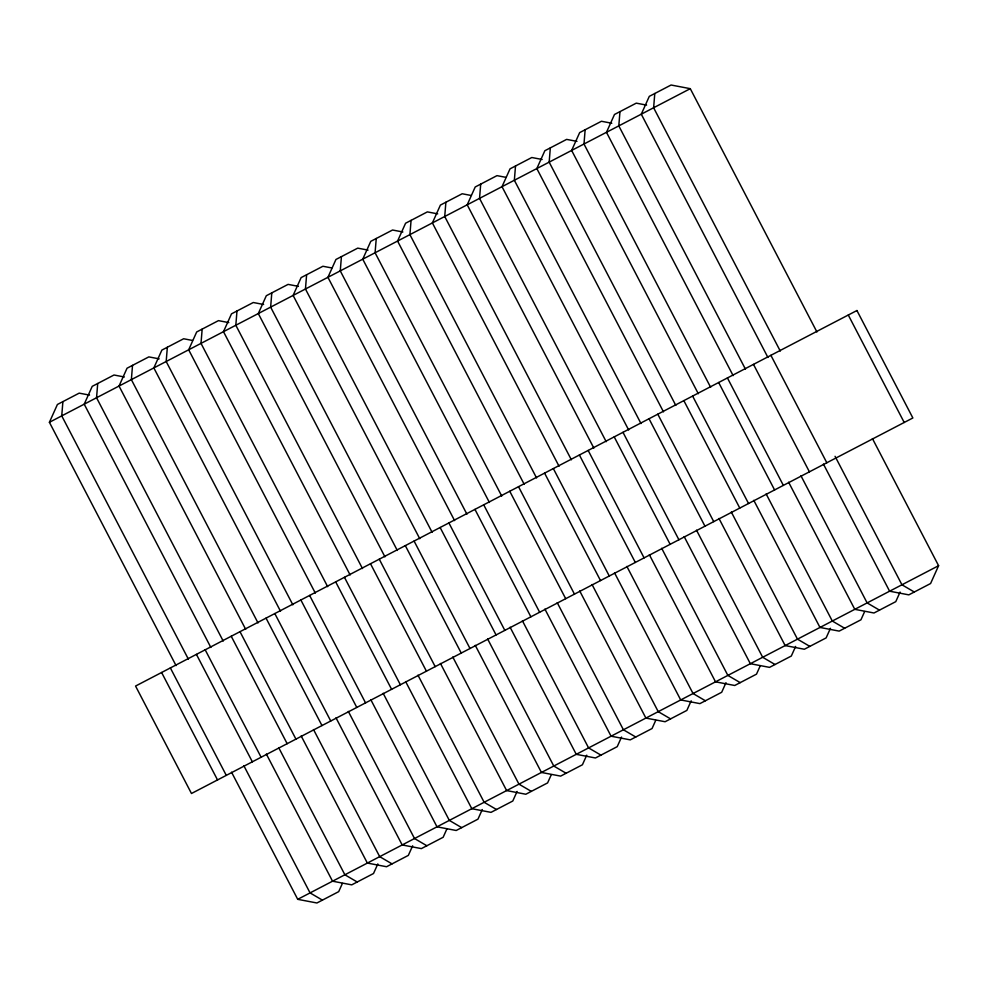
<?xml version="1.0" encoding="UTF-8"?>
<svg xmlns="http://www.w3.org/2000/svg" width="988" height="988" viewBox="0 0 988 988"><rect width="100%" height="100%" fill="white"/><g stroke="black" fill="none" stroke-linecap="round" stroke-linejoin="round"><path stroke-width="1.48" d="M62.899 401.61L61.738 415.874L188.387 659.169M97.713 383.492L96.552 397.756L223.202 641.051M132.528 365.362L131.367 379.627L258.016 622.922M167.355 347.245L166.182 361.497L292.843 604.804M202.169 329.115L201.009 343.379L327.658 586.674M236.984 310.998L235.823 325.25L362.473 568.545M271.799 292.868L270.638 307.132L397.287 550.427M306.613 274.738L305.453 289.002L432.102 532.297M341.428 256.621L340.267 270.885L466.916 514.18M376.255 238.491L375.082 252.755L501.743 496.05M411.07 220.373L409.909 234.638L536.558 477.933M445.884 202.244L444.724 216.508L571.373 459.803M480.699 184.126L479.538 198.378L606.187 441.673M515.514 165.996L514.353 180.261L641.002 423.556M550.328 147.879L549.167 162.131L675.817 405.426M585.143 129.749L583.982 144.013L710.644 387.308M619.97 111.619L618.797 125.884L745.458 369.179M654.785 93.502L653.624 107.766L780.273 351.061M176.049 665.591L49.4 422.296L57.415 404.475L79.188 393.138L89.538 395.101M342.404 883.42L338.699 891.645L316.926 902.983L297.721 899.327L231.55 772.208M377.836 863.92L373.513 873.515L351.74 884.853L332.536 881.197L266.365 754.079M412.651 845.802L408.328 855.398L386.555 866.735L367.351 863.067L301.179 735.961M446.848 829.043L443.155 837.268L421.37 848.606L402.178 844.95L336.006 717.831M482.28 809.543L477.97 819.151L456.197 830.488L436.992 826.82L370.821 699.714M517.095 791.425L512.784 801.021L491.011 812.358L471.807 808.703L405.636 681.584M551.304 774.666L547.599 782.904L525.826 794.241L506.622 790.573L440.45 663.454M586.736 755.178L582.414 764.774L560.641 776.111L541.436 772.455L475.265 645.337M621.551 737.048L617.228 746.656L595.455 757.981L576.251 754.326L510.08 627.207M655.748 720.301L652.055 728.527L630.27 739.864L611.078 736.208L544.907 609.09M691.18 700.801L686.87 710.397L665.097 721.734L645.893 718.078L579.721 590.96M725.995 682.683L721.685 692.279L699.912 703.617L680.707 699.949L614.536 572.842M760.204 665.924L756.499 674.149L734.726 685.487L715.522 681.831L649.351 554.713M795.636 646.424L791.314 656.032L769.541 667.369L750.337 663.701L684.165 536.595M830.451 628.306L826.129 637.902L804.356 649.24L785.151 645.584L718.98 518.465M864.648 611.547L860.956 619.785L839.17 631.11L819.978 627.454L753.795 500.336M900.08 592.059L895.77 601.655L873.997 612.992L854.793 609.337L788.622 482.218M872.429 438.586L938.6 565.704L930.585 583.525L908.812 594.862L889.608 591.207L823.436 464.088M49.4 422.296L690.279 88.673L816.928 331.98M297.721 899.327L938.6 565.704M690.279 88.673L671.074 85.017L649.301 96.355L641.286 114.188L767.935 357.483M646.597 105.111L636.26 103.147L614.487 114.485L606.471 132.306L733.121 375.601M611.782 123.241L601.445 121.265L579.672 132.602L571.644 150.435L698.306 393.73M576.967 141.358L566.63 139.394L544.845 150.732L536.83 168.553L663.479 411.848M542.153 159.488L531.803 157.512L510.03 168.849L502.015 186.683L628.664 429.978M505.856 177.334L496.989 175.642L475.216 186.979L467.201 204.8L593.85 448.095M471.041 195.451L462.174 193.759L440.401 205.096L432.386 222.93L559.035 466.225M437.696 213.865L427.359 211.889L405.586 223.226L397.571 241.06L524.22 484.355M402.882 231.982L392.545 230.019L370.772 241.344L362.744 259.177L489.406 502.472M368.067 250.112L357.73 248.136L335.945 259.474L327.93 277.307L454.591 520.602M331.77 267.946L322.903 266.266L301.13 277.603L293.115 295.424L419.764 538.719M298.425 286.359L288.088 284.383L266.315 295.721L258.3 313.554L384.95 556.849M263.611 304.477L253.274 302.513L231.501 313.851L223.486 331.672L350.135 574.967M228.796 322.607L218.459 320.631L196.686 331.968L188.671 349.801L315.32 593.096M192.499 340.452L183.644 338.761L161.871 350.098L153.844 367.919L280.506 611.226M159.167 358.854L148.83 356.89L127.044 368.215L119.029 386.049L245.691 629.344M124.352 376.984L114.003 375.008L92.23 386.345L84.215 404.178L210.864 647.473M914.295 592.01L901.945 584.785L835.058 456.308M879.481 610.139L867.131 602.915L800.959 475.796M844.654 628.257L832.304 621.032L766.132 493.914M809.839 646.387L797.489 639.162L731.318 512.043M775.024 664.504L762.674 657.279L696.503 530.173M740.21 682.634L727.86 675.409L661.688 548.291M705.395 700.764L693.045 693.527L626.874 566.42M670.58 718.881L658.23 711.656L592.059 584.538M635.753 737.011L623.416 729.786L557.232 602.668M600.939 755.128L588.589 747.904L522.417 620.785M566.124 773.258L553.774 766.033L487.603 638.915M531.309 791.376L518.959 784.151L452.788 657.032M496.495 809.505L484.145 802.281L417.973 675.162M461.68 827.635L449.33 820.398L383.159 693.292M426.853 845.753L414.515 838.528L348.332 711.409M392.038 863.883L379.688 856.645L313.517 729.539M357.224 882L344.874 874.775L278.702 747.657M322.409 900.13L310.059 892.905L243.888 765.786M848.284 315.036L904.205 422.469M770.887 355.322L826.82 462.755M753.486 364.387L809.407 471.819M727.427 377.947L783.361 485.38M718.659 382.504L774.592 489.949M692.613 396.065L748.546 503.51M683.844 400.634L739.777 508.067M657.798 414.194L713.731 521.627M649.03 418.764L704.963 526.196M622.983 432.324L678.904 539.757M614.215 436.881L670.148 544.326M588.169 450.442L644.09 557.887M579.4 455.011L635.321 562.444M553.342 468.571L609.275 576.004M544.586 473.129L600.506 580.574M518.527 486.689L574.46 594.134M509.759 491.258L565.692 598.691M483.712 504.819L539.646 612.251M474.944 509.376L530.877 616.821M448.898 522.936L504.831 630.381M440.129 527.506L496.062 634.938M414.083 541.066L470.004 648.499M405.315 545.623L461.248 653.068M379.269 559.196L435.189 666.628M370.5 563.753L426.421 671.185M344.454 577.313L400.375 684.758M335.685 581.883L391.606 689.315M309.627 595.443L365.56 702.876M300.871 600L356.791 707.445M274.812 613.56L330.745 721.005M266.044 618.13L321.977 725.563M239.998 631.69L295.931 739.123M231.229 636.247L287.162 743.692M205.183 649.808L261.116 757.253M196.414 654.377L252.348 761.81M170.368 667.937L226.289 775.37M161.6 672.495L217.533 779.94M856.929 310.528L135.554 686.055L191.474 793.5L912.863 417.973L856.929 310.528"/></g></svg>
